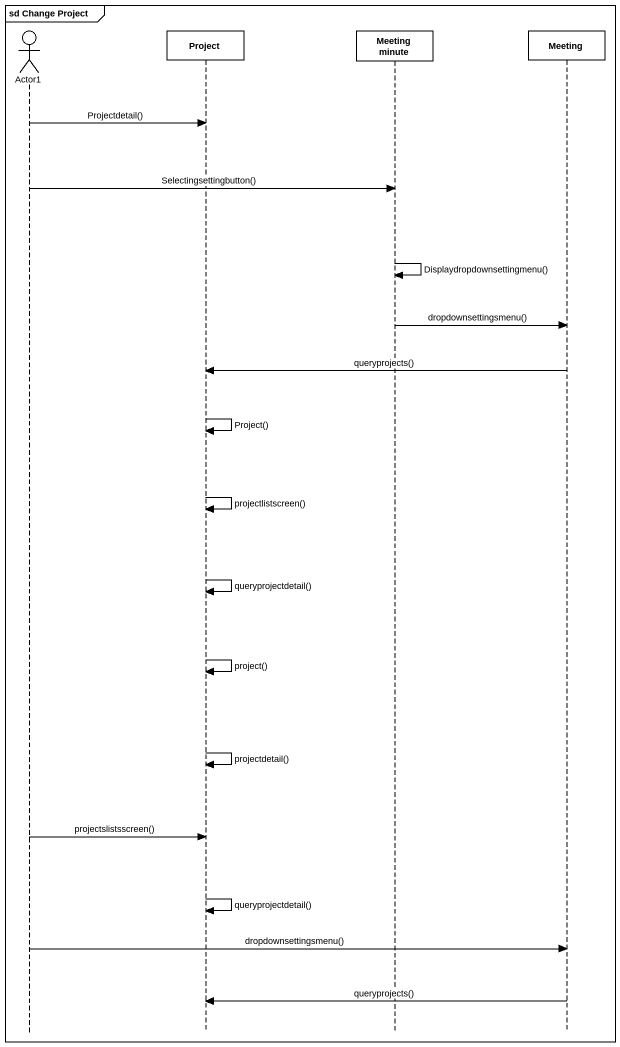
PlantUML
@startuml
mainframe sd Change Project
hide footbox
actor Actor1
participant Project
participant "Meeting minute" as Meeting_minute
participant Meeting

Actor1 -> Project : Projectdetail()
Actor1 -> Meeting_minute : Selectingsettingbutton()
Meeting_minute -> Meeting_minute : Displaydropdownsettingmenu()
Meeting_minute -> Meeting : dropdownsettingsmenu()
Meeting -> Project : queryprojects()
Project -> Project : Project()
Project -> Project : projectlistscreen()
Project -> Project : queryprojectdetail()
Project -> Project : project()
Project -> Project : projectdetail()
Actor1 -> Project : projectslistsscreen()
Project -> Project : queryprojectdetail()
Actor1 -> Meeting : dropdownsettingsmenu()
Meeting -> Project : queryprojects()
@enduml
